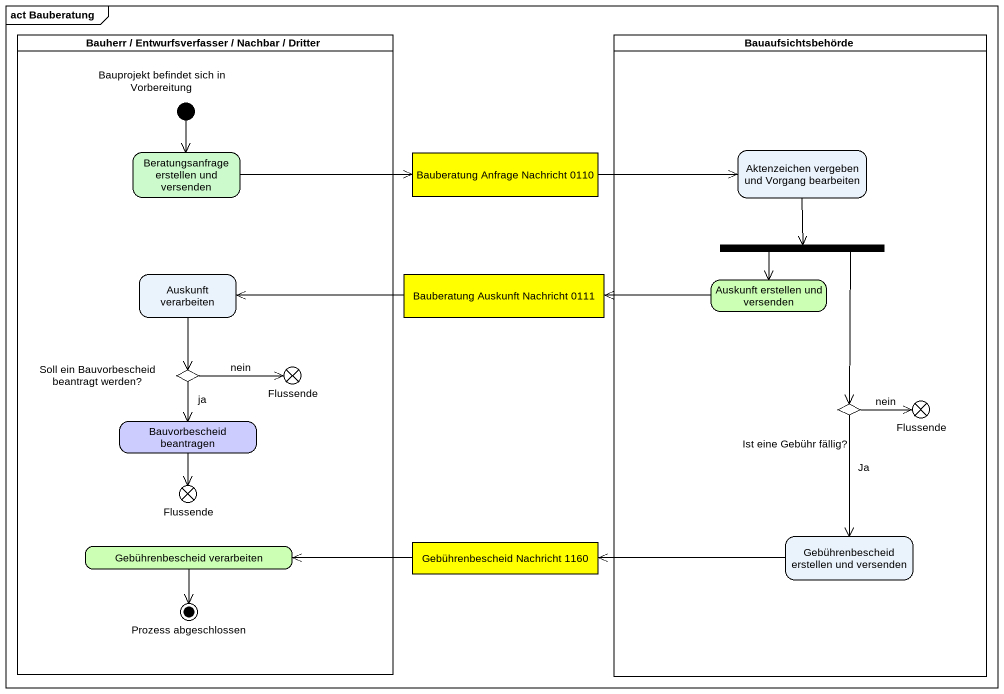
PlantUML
@startuml
mainframe act Bauberatung
hide empty description
state "Bauherr / Entwurfsverfasser / Nachbar / Dritter" as Bauherr_Entwurfsverfasser <<partition>> {
  state "Bauprojekt befindet sich in Vorbereitung" as Bauprojekt_befindet_sich_in <<start>>
  state "Beratungsanfrage erstellen und versenden" as Beratungsanfrage_erstellen #CCFACC
  state "Auskunft verarbeiten" as Auskunft_verarbeiten
  state "Soll ein Bauvorbescheid beantragt werden?" as Soll_ein_Bauvorbescheid <<choice>>
  state Flussende <<end>>
  state "Bauvorbescheid beantragen" as Bauvorbescheid_beantragen #CCCCFF
  state "Flussende" as Flussende_3 <<end>>
  state "Gebührenbescheid verarbeiten" as Gebührenbescheid_verarbeiten #CCFFB4
  state "Prozess abgeschlossen" as Prozess_abgeschlossen <<end>>
}
state Bauaufsichtsbehörde <<partition>> {
  state "Aktenzeichen vergeben und Vorgang bearbeiten" as Aktenzeichen_vergeben_und
  state fork1 <<fork>>
  state "Auskunft erstellen und versenden" as Auskunft_erstellen_und #CCFFB4
  state "Flussende" as Flussende_2 <<end>>
  state "Ist eine Gebühr fällig?" as Ist_eine_Gebühr_fällig <<choice>>
  state "Gebührenbescheid erstellen und versenden" as Gebührenbescheid_erstellen
}
state "Bauberatung Anfrage Nachricht 0110" as Bauberatung_Anfrage <<object>> #FFFF00
state "Bauberatung Auskunft Nachricht 0111" as Bauberatung_Auskunft <<object>> #FFFF00
state "Gebührenbescheid Nachricht 1160" as Gebührenbescheid_Nachricht <<object>> #FFFF00
Bauprojekt_befindet_sich_in --> Beratungsanfrage_erstellen
Beratungsanfrage_erstellen -right-> Bauberatung_Anfrage
Bauberatung_Anfrage -right-> Aktenzeichen_vergeben_und
Aktenzeichen_vergeben_und --> fork1
fork1 --> Auskunft_erstellen_und
fork1 --> Ist_eine_Gebühr_fällig
Auskunft_verarbeiten --> Soll_ein_Bauvorbescheid
Bauberatung_Auskunft -left-> Auskunft_verarbeiten
Auskunft_erstellen_und -left-> Bauberatung_Auskunft
Soll_ein_Bauvorbescheid -right-> Flussende : nein
Soll_ein_Bauvorbescheid --> Bauvorbescheid_beantragen : ja
Bauvorbescheid_beantragen --> Flussende_3
Ist_eine_Gebühr_fällig -right-> Flussende_2 : nein
Ist_eine_Gebühr_fällig --> Gebührenbescheid_erstellen : Ja
Gebührenbescheid_verarbeiten --> Prozess_abgeschlossen
Gebührenbescheid_Nachricht -left-> Gebührenbescheid_verarbeiten
Gebührenbescheid_erstellen -left-> Gebührenbescheid_Nachricht
@enduml
